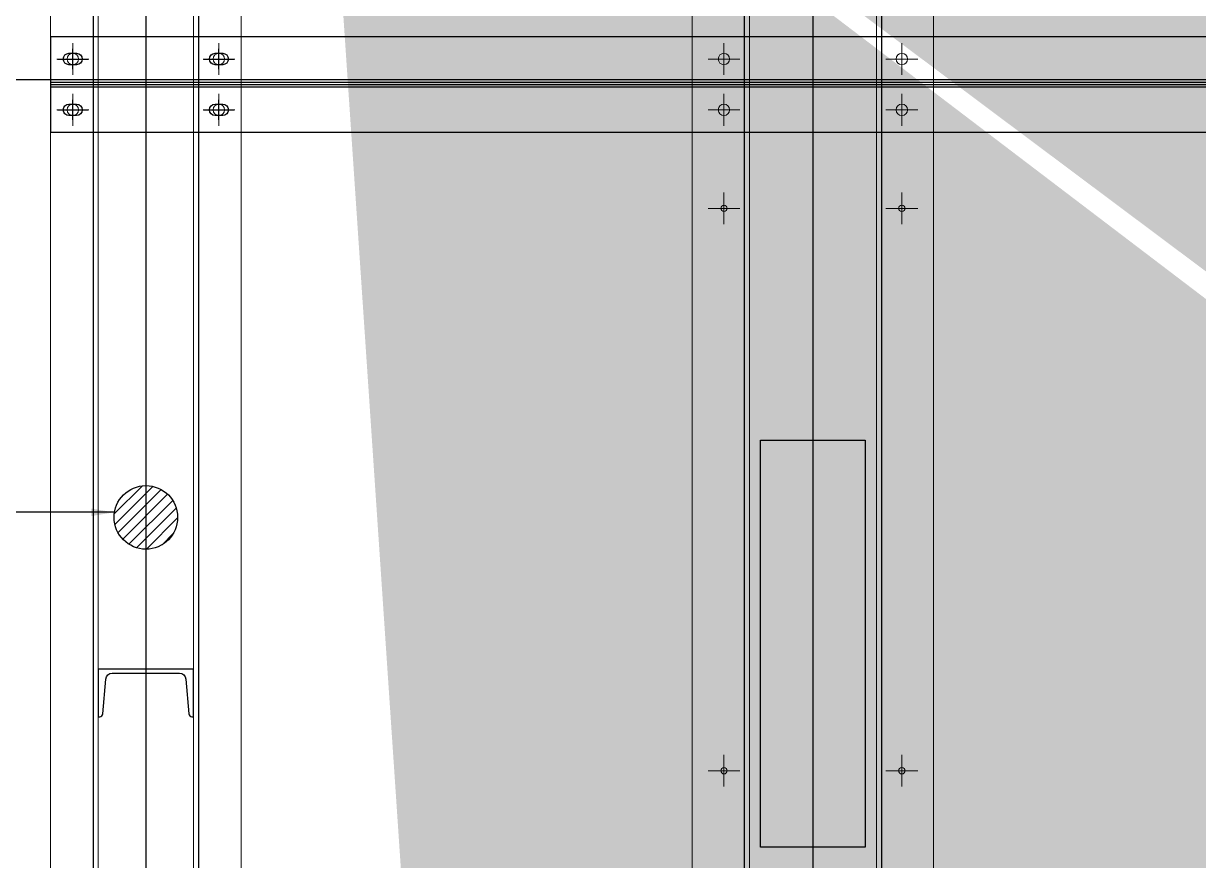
# Model space of a CAD drawing. Header units: millimetres. Extents: x 2370 to 266135, y -585395 to 33485.
# Drawn here: x 243654 to 247353, y 17839 to 20473 of the extents above; entities that cross this region are included whole.
import ezdxf
from ezdxf.lldxf.tags import DXFTag

# ---------------------------------------------------------------- set-up
doc = ezdxf.new("R2010")
doc.units = ezdxf.units.MM
doc.layers.add('0해치', color=253, linetype='Continuous', lineweight=9)
for name, color, linetype in [('1', 1, 'CENTER2'), ('2', 1, 'CENTER'), ('히든선', 2, 'HIDDEN')]:
    doc.layers.add(name, color=color, linetype=linetype)
doc.styles.get("Standard").update_dxf_attribs({"font": 'NanumGothicBold.ttf'})
tags = doc.linetypes.add('CENTER', pattern=[2, 1.25, -0.25, 0.25, -0.25]).pattern_tags.tags
tags[10:11] = [DXFTag(74, 4), DXFTag(75, 0), DXFTag(340, '0'), DXFTag(46, 1.0), DXFTag(50, 0.0), DXFTag(44, 0.0), DXFTag(45, 0.0)]
tags[8:9] = [DXFTag(74, 4), DXFTag(75, 0), DXFTag(340, '0'), DXFTag(46, 1.0), DXFTag(50, 0.0), DXFTag(44, 0.0), DXFTag(45, 0.0)]
tags[6:7] = [DXFTag(74, 4), DXFTag(75, 0), DXFTag(340, '0'), DXFTag(46, 1.0), DXFTag(50, 0.0), DXFTag(44, 0.0), DXFTag(45, 0.0)]
tags[4:5] = [DXFTag(74, 4), DXFTag(75, 0), DXFTag(340, '0'), DXFTag(46, 1.0), DXFTag(50, 0.0), DXFTag(44, 0.0), DXFTag(45, 0.0)]
tags = doc.linetypes.add('CENTER2', pattern=[1.125, 0.75, -0.125, 0.125, -0.125]).pattern_tags.tags
tags[10:11] = [DXFTag(74, 4), DXFTag(75, 0), DXFTag(340, '0'), DXFTag(46, 1.0), DXFTag(50, 0.0), DXFTag(44, 0.0), DXFTag(45, 0.0)]
tags[8:9] = [DXFTag(74, 4), DXFTag(75, 0), DXFTag(340, '0'), DXFTag(46, 1.0), DXFTag(50, 0.0), DXFTag(44, 0.0), DXFTag(45, 0.0)]
tags[6:7] = [DXFTag(74, 4), DXFTag(75, 0), DXFTag(340, '0'), DXFTag(46, 1.0), DXFTag(50, 0.0), DXFTag(44, 0.0), DXFTag(45, 0.0)]
tags[4:5] = [DXFTag(74, 4), DXFTag(75, 0), DXFTag(340, '0'), DXFTag(46, 1.0), DXFTag(50, 0.0), DXFTag(44, 0.0), DXFTag(45, 0.0)]
tags = doc.linetypes.add('HIDDEN', pattern=[0.375, 0.25, -0.125]).pattern_tags.tags
tags[6:7] = [DXFTag(74, 4), DXFTag(75, 0), DXFTag(340, '0'), DXFTag(46, 1.0), DXFTag(50, 0.0), DXFTag(44, 0.0), DXFTag(45, 0.0)]
tags[4:5] = [DXFTag(74, 4), DXFTag(75, 0), DXFTag(340, '0'), DXFTag(46, 1.0), DXFTag(50, 0.0), DXFTag(44, 0.0), DXFTag(45, 0.0)]
doc.dimstyles.new('DIM-ROPE HOLE', dxfattribs={"dimscale": 180, "dimtxt": 1, "dimasz": 0.4, "dimexe": 0.2, "dimexo": 0.3, "dimgap": 0.4, "dimtad": 1, "dimdec": 0, "dimlfac": 0.5, "dimtxsty": 'Standard', "dimcen": 0, "dimclrd": 15, "dimclre": 15, "dimclrt": 3, "dimadec": 0, "dimazin": 0, "dimtfac": 1, "dimtix": 1, "dimtmove": 0, "dimatfit": 3, "dimfxl": 1, "dimarcsym": 0})

# ---------------------------------------------------------------- blocks, each defined once
blk = doc.blocks.new('AC1')
at = {"color": 1, "linetype": 'CENTER2', "lineweight": 18}
for p, q in [((-6692.3, 136463.6), (-6692.3, 136513.6)), ((-6412.3, 136463.6), (-6412.3, 136513.6)), ((-6717.3, 136488.6), (-6667.3, 136488.6)), ((-6387.3, 136488.6), (-6437.3, 136488.6)), ((-6692.3, 136383.6), (-6692.3, 136433.6)), ((-6412.3, 136383.6), (-6412.3, 136433.6)), ((-6717.3, 136408.6), (-6667.3, 136408.6)), ((-6387.3, 136408.6), (-6437.3, 136408.6)), ((-6692.3, 136278.6), (-6692.3, 136228.6)), ((-6412.3, 136278.6), (-6412.3, 136228.6)), ((-6717.3, 136253.6), (-6667.3, 136253.6)), ((-6387.3, 136253.6), (-6437.3, 136253.6)), ((-6692.3, 135393.6), (-6692.3, 135343.6)), ((-6412.3, 135393.6), (-6412.3, 135343.6)), ((-6717.3, 135368.6), (-6667.3, 135368.6)), ((-6387.3, 135368.6), (-6437.3, 135368.6))]:
    blk.add_line(p, q, dxfattribs=at)
at = {"lineweight": 18}
for points in [[(-6742.3, 137923.6), (-6742.3, 134973.6), (-6652.3, 134973.6), (-6652.3, 137923.6)], [(-6362.3, 137923.6), (-6362.3, 134973.6), (-6452.3, 134973.6), (-6452.3, 137923.6)]]:
    blk.add_lwpolyline(points, close=True, dxfattribs=at)
at = {"color": 6}
blk.add_lwpolyline([(-6469.8, 135248.6), (-6469.8, 135888.6), (-6634.8, 135888.6), (-6634.8, 135248.6)], close=True, dxfattribs=at)
at = {"lineweight": 18}
for centre, radius in [((-6692.3, 136488.6), 9), ((-6412.3, 136488.6), 9), ((-6692.3, 136408.6), 9), ((-6412.3, 136408.6), 9), ((-6692.3, 136253.6), 5), ((-6412.3, 136253.6), 5), ((-6692.3, 135368.6), 5), ((-6412.3, 135368.6), 5)]:
    blk.add_circle(centre, radius, dxfattribs=at)
at = {"layer": '히든선'}
for p, q in [((-6660.3, 137923.6), (-6660.3, 134973.6)), ((-6444.3, 137923.6), (-6444.3, 134973.6))]:
    blk.add_line(p, q, dxfattribs=at)
blk = doc.blocks.new('43242342')
at = {"color": 1, "linetype": 'CENTER2', "lineweight": 18}
for p, q in [((17347.2, 134586.7), (17347.2, 134636.7)), ((17577.2, 134586.7), (17577.2, 134636.7)), ((17322.2, 134611.7), (17372.2, 134611.7)), ((17602.2, 134611.7), (17552.2, 134611.7)), ((17347.2, 134506.7), (17347.2, 134556.7)), ((17577.2, 134506.7), (17577.2, 134556.7)), ((17322.2, 134531.7), (17372.2, 134531.7)), ((17602.2, 134531.7), (17552.2, 134531.7))]:
    blk.add_line(p, q, dxfattribs=at)
at = {"lineweight": 18}
for points in [[(17387.2, 136191.7), (17387.2, 132951.7), (17337.2, 132951.7), (17312.2, 132976.7), (17312.2, 136166.7), (17337.2, 136191.7)], [(17537.2, 136191.7), (17537.2, 132951.7), (17587.2, 132951.7), (17612.2, 132976.7), (17612.2, 136166.7), (17587.2, 136191.7)]]:
    blk.add_lwpolyline(points, close=True, dxfattribs=at)
blk.add_lwpolyline([(17537.2, 133651.7), (17537.2, 133576.7), (17534.8, 133576.7, -0.388879), (17529.8, 133581.2), (17525, 133636, 0.388879), (17515.1, 133645.2), (17409.4, 133645.2, 0.388879), (17399.4, 133636), (17394.6, 133581.2, -0.388879), (17389.6, 133576.7), (17387.2, 133576.7), (17387.2, 133651.7), (17537.2, 133651.7)], format="xyb")
for centre in [(17347.2, 134611.7), (17577.2, 134611.7), (17347.2, 134531.7), (17577.2, 134531.7)]:
    blk.add_circle(centre, 9, dxfattribs=at)
at = {"layer": '히든선'}
for p, q in [((17379.2, 136191.7), (17379.2, 132951.7)), ((17545.2, 136191.7), (17545.2, 132951.7))]:
    blk.add_line(p, q, dxfattribs=at)
blk = doc.blocks.new('w3')
blk.add_lwpolyline([(87947.5, -10626.3), (90347.5, -10626.3), (90347.5, -10776.3), (87947.5, -10776.3)], close=True)
for points in [[(87988.5, -10652.3), (87976.5, -10652.3, 1), (87976.5, -10670.3), (87988.5, -10670.3, 1)], [(88218.5, -10652.3), (88206.5, -10652.3, 1), (88206.5, -10670.3), (88218.5, -10670.3, 1)], [(87988.5, -10732.3), (87976.5, -10732.3, 1), (87976.5, -10750.3), (87988.5, -10750.3, 1)], [(88218.5, -10732.3), (88206.5, -10732.3, 1), (88206.5, -10750.3), (88218.5, -10750.3, 1)]]:
    blk.add_lwpolyline(points, format="xyb", close=True)
at = {"layer": '1'}
for p, q in [((87982.5, -10645.6), (87982.5, -10677.1)), ((88212.5, -10645.6), (88212.5, -10677.1)), ((87958.4, -10661.3), (88006.7, -10661.3)), ((88188.4, -10661.3), (88236.7, -10661.3)), ((87947.5, -10701.3), (90347.5, -10701.3)), ((87982.5, -10725.6), (87982.5, -10757.1)), ((88212.5, -10725.6), (88212.5, -10757.1)), ((87958.4, -10741.3), (88006.7, -10741.3)), ((88188.4, -10741.3), (88236.7, -10741.3))]:
    blk.add_line(p, q, dxfattribs=at)
at = {"layer": '2'}
for p, q in [((87947.5, -10697.8), (90347.5, -10697.8)), ((87947.5, -10704.8), (90347.5, -10704.8))]:
    blk.add_line(p, q, dxfattribs=at)

msp = doc.modelspace()

# ---------------------------------------------------------------- hatches: boundary and pattern name
h = msp.add_hatch()
h.set_pattern_fill('ANSI31', color=4, scale=200)
h.set_pattern_definition([(45, (134927.73, 32388.785), (-17.6776695, 17.6776695), [])])
h.paths.add_polyline_path([(244139.1, 18918.8, 1), (243939.1, 18918.8, 1)])
at = {"layer": '0해치', "ltscale": 600, "transparency": 33554687}
h = msp.add_hatch(dxfattribs=at)
h.set_pattern_fill('CONC', color=256, scale=30, angle=180, style=0)
h.set_pattern_definition([(180, (107212.9, -640979.1), (-9e-14, -762), [0, -762]), (180, (107205.3, -640712.4), (-9e-14, -762), [0, -762]), (180, (107182.4, -641123.9), (-9e-14, -762), [0, -762]), (158.19859, (107578.66, -640887.7), (-2286, 762), [82.0699, -4021.4257]), (36.869898, (107502.46, -640857.22), (-2286, -1524), [38.1, -3771.9]), (310.601295, (107532.935, -640834.356), (-3810, 4572), [70.2529, -6955.03995]), (26.56505, (107784.4, -640742.9), (762, 762), [17.0388, -1686.845]), (146.309932, (107799.64, -640735.3), (-1524, 762), [27.4743, -2719.9558]), (288.43495, (107776.78, -640720.06), (762, -1524), [24.09656, -2385.559]), (45, (107296.7, -640666.7), (2e-13, 762), [32.3289, -1045.3018]), (180, (107319.6, -640643.86), (-762, -762), [45.72, -716.28]), (315, (107273.86, -640643.86), (762, -1e-13), [32.3289, -1045.3018]), (71.56505, (107388.16, -641154.4), (-762, -1524), [24.09656, -2385.559]), (180, (107395.8, -641131.5), (-762, -762), [38.1, -723.9]), (323.130102, (107357.68, -641131.54), (2286, -1524), [38.1, -3771.9]), (33.690068, (107792.02, -641162.02), (-1524, -762), [27.4743, -2719.9558]), (161.56505, (107814.88, -641146.78), (1524, -762), [48.1931, -2361.4625]), (306.869898, (107769.16, -641131.54), (-1524, 2286), [38.1, -3771.9]), (180, (107571, -641131.5), (-9e-14, -762), [0, -762]), (180, (107776.8, -640933.4), (-9e-14, -762), [0, -762]), (180, (107563.4, -640651.5), (-9e-14, -762), [0, -762]), (180, (107357.7, -640887.7), (-9e-14, -762), [0, -762]), (180, (107578.66, -641017.2), (-9e-14, -762), [0, -762]), (180, (107746.3, -641040.1), (-9e-14, -762), [0, -762]), (180, (107677.7, -640994.4), (-9e-14, -762), [0, -762]), (180, (107708.2, -640811.5), (-9e-14, -762), [0, -762]), (180, (107891.1, -640842), (-9e-14, -762), [0, -762]), (180, (107883.46, -641017.2), (-9e-14, -762), [0, -762]), (180, (107906.3, -641184.9), (-9e-14, -762), [0, -762]), (180, (107670.1, -641215.36), (-9e-14, -762), [0, -762]), (180, (107502.46, -641245.8), (-9e-14, -762), [0, -762]), (180, (107235.76, -641215.36), (-9e-14, -762), [0, -762]), (180, (107418.6, -640979.1), (-9e-14, -762), [0, -762]), (180, (107494.8, -641116.3), (-9e-14, -762), [0, -762]), (180, (107433.9, -640750.5), (-9e-14, -762), [0, -762]), (180, (107662.5, -640712.4), (-9e-14, -762), [0, -762]), (180, (107433.9, -640544.8), (-9e-14, -762), [0, -762]), (180, (107685.3, -640590.5), (-9e-14, -762), [0, -762]), (180, (107929.2, -640567.66), (-9e-14, -762), [0, -762]), (180, (107837.7, -640529.56), (-9e-14, -762), [0, -762]), (180, (107830.1, -640636.2), (-9e-14, -762), [0, -762]), (180, (107319.6, -640514.3), (-9e-14, -762), [0, -762]), (180, (107228.1, -640826.7), (-9e-14, -762), [0, -762]), (180, (107266.2, -641055.3), (-9e-14, -762), [0, -762]), (180, (107616.76, -640506.7), (-9e-14, -762), [0, -762])])
edge = h.paths.add_edge_path()
edge.add_line((244438.2, 15681.5), (239838.2, 15681.5))
edge.add_line((245038.2, 14902.5), (244438.2, 14902.5))
edge.add_line((244438.2, 14902.5), (244438.2, 15681.5))
edge.add_line((245038.2, 14902.5), (245038.2, 15681.5))
edge.add_line((252538.2, 15681.5), (245038.2, 15681.5))
edge.add_line((240438.2, 17081.5), (239838.2, 17081.5))
edge.add_line((240438.2, 17081.5), (240038.2, 17081.5))
edge.add_line((240438.2, 23481.5), (239838.2, 23481.5))
edge.add_line((239838.2, 15681.5), (239838.2, 17081.5))
edge.add_line((240438.2, 16281.5), (240438.2, 17081.5))
edge.add_line((239838.2, 23481.5), (239838.2, 25481.5))
edge.add_line((240438.2, 23481.5), (240438.2, 24881.5))
edge.add_line((252538.2, 15681.5), (252538.2, 25481.5))
edge.add_line((251938.2, 16281.5), (251938.2, 24881.5))
edge.add_line((252538.2, 25481.5), (239838.2, 25481.5))
edge.add_line((251938.2, 24881.5), (240438.2, 24881.5))
edge.add_line((251938.2, 16281.5), (240438.2, 16281.5))
edge.add_line((243863, 24882.3), (243713, 24882.3))
edge.add_line((244215, 24882.3), (244365, 24882.3))

# ---------------------------------------------------------------- linework, layer by layer
at = {"color": 4}
msp.add_circle((244039.1, 18918.8), 100, dxfattribs=at)
msp.add_circle((244039.1, 18918.8), 100, dxfattribs=at)
at = {"layer": '1'}
for p, q in [((244039.1, 23451.5), (244039.1, 17111.5)), ((246139.1, 23451.5), (246139.1, 17111.5)), ((244039.1, 23341.5), (244039.1, 17221.5)), ((246139.1, 23341.5), (246139.1, 17221.5)), ((239510, 20296.5), (251539.1, 20296.5))]:
    msp.add_line(p, q, dxfattribs=at)

# ---------------------------------------------------------------- block references
at = {"xscale": -2, "yscale": 2, "zscale": 2}
for name, p in [('43242342', (278963.5, -248861.9)), ('AC1', (233034.4, -252615.8))]:
    msp.add_blockref(name, p, dxfattribs=at)
at = {"xscale": -2, "yscale": 2, "zscale": 2, "rotation": 180}
msp.add_blockref('w3', (67844, -1121.2), dxfattribs=at)

# ---------------------------------------------------------------- leaders
at = {"ltscale": 600}
msp.add_leader([(243939.1, 18934.8), (242662.7, 18934.8), (242662.7, 19203.8)], dimstyle='DIM-ROPE HOLE', override={"dimgap": 0.4, "dimtad": 0}, dxfattribs=at)

doc.saveas('drawing.dxf')
